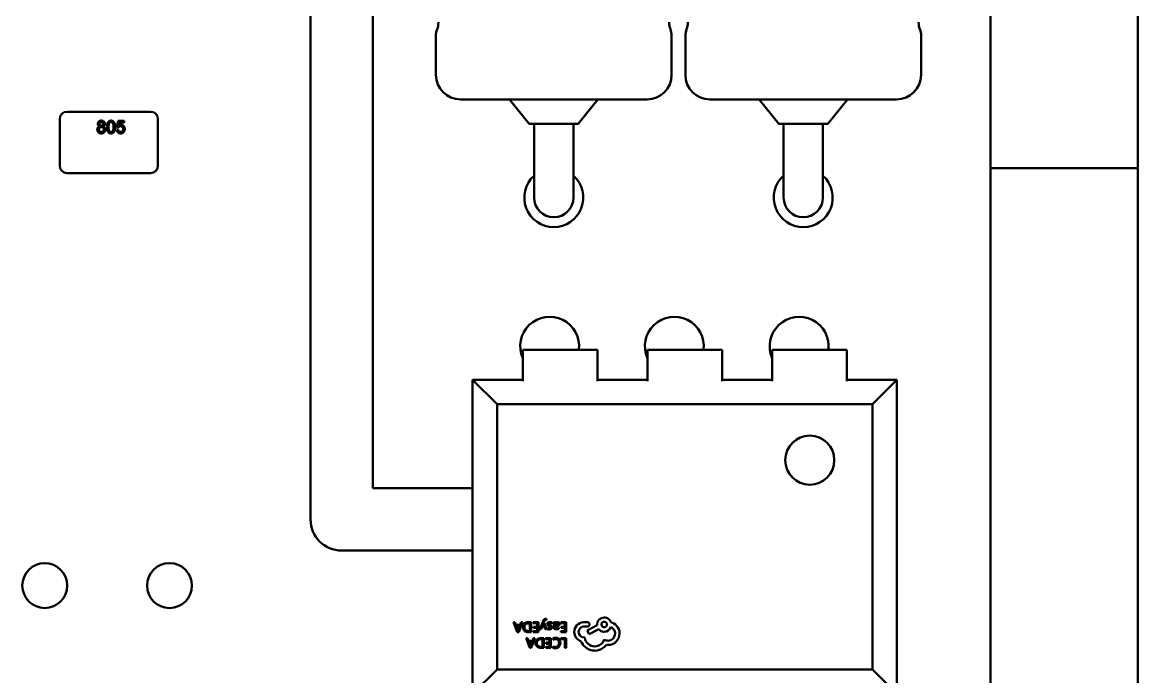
# Model space of a CAD drawing. Header units: millimetres. Extents: x -106 to 841, y -50 to 594.
# Drawn here: x 280.12 to 302.83, y 323.16 to 336.49 of the extents above; entities that cross this region are included whole.
import ezdxf

# ---------------------------------------------------------------- set-up
doc = ezdxf.new("R2010")
doc.units = ezdxf.units.MM
doc.layers.add('Visible (ISO)', color=7, linetype='Continuous', lineweight=50)

msp = doc.modelspace()

# ---------------------------------------------------------------- linework, layer by layer
at = {"layer": 'Visible (ISO)'}
for p, q in [((299.831, 375.018), (299.831, 300.018)), ((302.831, 372.518), (302.831, 302.518)), ((285.988, 326.367), (285.988, 355.302)), ((287.258, 355.302), (287.258, 327.002)), ((288.567, 336.354), (288.565, 336.349)), ((293.315, 336.354), (293.317, 336.349)), ((293.647, 336.354), (293.645, 336.349)), ((298.395, 336.354), (298.397, 336.349)), ((288.541, 336.213), (288.541, 335.42)), ((293.341, 336.213), (293.341, 335.42)), ((293.621, 336.213), (293.621, 335.42)), ((298.421, 336.213), (298.421, 335.42)), ((289.041, 334.92), (292.841, 334.92)), ((290.441, 334.42), (290.041, 334.92)), ((291.441, 334.42), (291.841, 334.92)), ((294.121, 334.92), (297.921, 334.92)), ((295.521, 334.42), (295.121, 334.92)), ((296.521, 334.42), (296.921, 334.92)), ((281.031, 334.669), (281.381, 334.669)), ((281.381, 334.669), (282.381, 334.669)), ((282.381, 334.669), (282.731, 334.669)), ((280.881, 333.569), (280.881, 334.519)), ((282.046, 334.353), (282.072, 334.485)), ((282.078, 334.35), (282.046, 334.353)), ((282.072, 334.485), (282.194, 334.485)), ((282.099, 334.452), (282.086, 334.386)), ((282.194, 334.452), (282.099, 334.452)), ((282.194, 334.485), (282.194, 334.452)), ((282.881, 334.519), (282.881, 333.569)), ((290.441, 334.42), (291.441, 334.42)), ((290.541, 334.42), (290.541, 333.92)), ((291.341, 334.42), (291.341, 333.92)), ((295.521, 334.42), (296.521, 334.42)), ((295.621, 334.42), (295.621, 333.92)), ((296.421, 334.42), (296.421, 333.92)), ((282.042, 334.301), (282.075, 334.304)), ((290.541, 333.92), (290.541, 332.92)), ((291.341, 332.92), (291.341, 333.92)), ((295.621, 333.92), (295.621, 332.92)), ((296.421, 332.92), (296.421, 333.92)), ((281.381, 333.419), (281.031, 333.419)), ((282.381, 333.419), (281.381, 333.419)), ((282.731, 333.419), (282.381, 333.419)), ((299.831, 333.518), (302.831, 333.518)), ((290.309, 329.822), (291.829, 329.822)), ((290.309, 329.822), (290.309, 329.322)), ((291.829, 329.322), (291.829, 329.822)), ((292.849, 329.822), (294.369, 329.822)), ((292.849, 329.822), (292.849, 329.322)), ((294.369, 329.322), (294.369, 329.822)), ((295.389, 329.822), (296.909, 329.822)), ((295.389, 329.822), (295.389, 329.322)), ((296.909, 329.322), (296.909, 329.822)), ((290.309, 329.322), (290.309, 329.179)), ((291.829, 329.179), (291.829, 329.322)), ((292.849, 329.322), (292.849, 329.179)), ((294.369, 329.179), (294.369, 329.322)), ((295.389, 329.322), (295.389, 329.179)), ((296.909, 329.179), (296.909, 329.322)), ((290.309, 329.212), (289.289, 329.212)), ((289.289, 329.212), (289.289, 322.812)), ((289.289, 329.212), (289.789, 328.712)), ((292.849, 329.212), (291.829, 329.212)), ((295.389, 329.212), (294.369, 329.212)), ((297.929, 329.212), (296.909, 329.212)), ((297.929, 329.212), (297.429, 328.712)), ((297.929, 322.812), (297.929, 329.212)), ((297.429, 328.712), (289.789, 328.712)), ((289.789, 328.712), (289.789, 323.312)), ((297.429, 323.312), (297.429, 328.712)), ((287.258, 327.002), (289.289, 327.002)), ((289.289, 325.731), (286.623, 325.731)), ((290.79, 324.316), (290.79, 324.339)), ((290.121, 324.273), (290.199, 324.069)), ((290.15, 324.273), (290.121, 324.273)), ((290.171, 324.217), (290.15, 324.273)), ((290.256, 324.217), (290.171, 324.217)), ((290.247, 324.194), (290.179, 324.194)), ((290.179, 324.194), (290.21, 324.11)), ((290.213, 324.095), (290.213, 324.095)), ((290.217, 324.11), (290.247, 324.194)), ((290.227, 324.069), (290.304, 324.273)), ((290.275, 324.273), (290.256, 324.217)), ((290.304, 324.273), (290.275, 324.273)), ((290.424, 324.093), (290.455, 324.093)), ((290.481, 324.273), (290.425, 324.273)), ((290.455, 324.25), (290.425, 324.25)), ((290.455, 324.093), (290.455, 324.25)), ((290.481, 324.069), (290.481, 324.273)), ((290.519, 324.273), (290.519, 324.25)), ((290.629, 324.273), (290.519, 324.273)), ((290.519, 324.25), (290.602, 324.25)), ((290.602, 324.093), (290.524, 324.093)), ((290.524, 324.093), (290.524, 324.069)), ((290.602, 324.181), (290.53, 324.181)), ((290.53, 324.181), (290.53, 324.158)), ((290.53, 324.158), (290.602, 324.158)), ((290.602, 324.25), (290.602, 324.181)), ((290.602, 324.158), (290.602, 324.093)), ((290.629, 324.069), (290.629, 324.273)), ((290.722, 324.295), (290.656, 324.128)), ((290.656, 324.128), (290.683, 324.128)), ((290.683, 324.128), (290.722, 324.237)), ((290.725, 324.249), (290.726, 324.249)), ((290.726, 324.249), (290.729, 324.237)), ((290.729, 324.237), (290.767, 324.128)), ((290.739, 324.272), (290.75, 324.299)), ((290.796, 324.128), (290.739, 324.272)), ((290.767, 324.128), (290.796, 324.128)), ((290.816, 324.155), (290.816, 324.131)), ((290.907, 324.241), (290.907, 324.268)), ((290.967, 324.273), (290.941, 324.273)), ((290.941, 324.273), (290.941, 324.179)), ((290.967, 324.25), (290.967, 324.273)), ((290.968, 324.25), (290.967, 324.25)), ((290.967, 324.214), (290.967, 324.2)), ((290.967, 324.2), (291.001, 324.204)), ((290.967, 324.18), (291.01, 324.186)), ((291.044, 324.138), (291.044, 324.162)), ((291.083, 324.273), (291.083, 324.25)), ((291.192, 324.273), (291.083, 324.273)), ((291.083, 324.25), (291.166, 324.25)), ((291.166, 324.093), (291.087, 324.093)), ((291.087, 324.093), (291.087, 324.069)), ((291.166, 324.181), (291.093, 324.181)), ((291.093, 324.181), (291.093, 324.158)), ((291.093, 324.158), (291.166, 324.158)), ((291.166, 324.25), (291.166, 324.181)), ((291.166, 324.158), (291.166, 324.093)), ((291.192, 324.069), (291.192, 324.273)), ((291.629, 324.273), (291.544, 324.273)), ((291.552, 324.185), (291.617, 324.185)), ((291.823, 324.21), (291.62, 324.103)), ((291.62, 324.103), (291.665, 324.026)), ((291.665, 324.026), (291.859, 324.127)), ((291.823, 324.224), (291.823, 324.21)), ((290.199, 324.069), (290.227, 324.069)), ((290.376, 323.95), (290.453, 323.747)), ((290.405, 323.95), (290.376, 323.95)), ((290.426, 323.895), (290.405, 323.95)), ((290.423, 324.069), (290.481, 324.069)), ((290.51, 323.895), (290.426, 323.895)), ((290.502, 323.872), (290.434, 323.872)), ((290.434, 323.872), (290.464, 323.787)), ((290.471, 323.787), (290.502, 323.872)), ((290.481, 323.747), (290.559, 323.95)), ((290.53, 323.95), (290.51, 323.895)), ((290.524, 324.069), (290.629, 324.069)), ((290.559, 323.95), (290.53, 323.95)), ((290.736, 323.95), (290.68, 323.95)), ((290.709, 323.927), (290.68, 323.927)), ((290.709, 323.77), (290.709, 323.927)), ((290.736, 323.747), (290.736, 323.95)), ((290.774, 323.95), (290.774, 323.927)), ((290.883, 323.95), (290.774, 323.95)), ((290.774, 323.927), (290.857, 323.927)), ((290.857, 323.927), (290.857, 323.859)), ((290.883, 323.747), (290.883, 323.95)), ((290.924, 323.942), (290.924, 323.917)), ((291.085, 323.95), (291.085, 323.927)), ((291.192, 323.95), (291.085, 323.95)), ((291.085, 323.927), (291.166, 323.927)), ((291.087, 324.069), (291.192, 324.069)), ((291.166, 323.927), (291.166, 323.747)), ((291.192, 323.747), (291.192, 323.95)), ((291.573, 323.96), (291.561, 323.96)), ((290.453, 323.747), (290.481, 323.747)), ((290.468, 323.773), (290.468, 323.773)), ((290.678, 323.747), (290.736, 323.747)), ((290.679, 323.77), (290.709, 323.77)), ((290.857, 323.77), (290.779, 323.77)), ((290.779, 323.77), (290.779, 323.747)), ((290.779, 323.747), (290.883, 323.747)), ((290.857, 323.859), (290.784, 323.859)), ((290.784, 323.859), (290.784, 323.835)), ((290.784, 323.835), (290.857, 323.835)), ((290.857, 323.835), (290.857, 323.77)), ((290.924, 323.779), (290.924, 323.752)), ((291.166, 323.747), (291.192, 323.747)), ((289.289, 322.812), (289.789, 323.312)), ((289.789, 323.312), (297.429, 323.312)), ((297.929, 322.812), (297.429, 323.312))]:
    msp.add_line(p, q, dxfattribs=at)
for centre, radius in [((296.153, 327.572), 0.5), ((280.577, 325.018), 0.457), ((283.117, 325.018), 0.457)]:
    msp.add_circle(centre, radius, dxfattribs=at)
for centre, radius, start, end in [((288.191, 336.491), 0.4, 340, 0), ((293.691, 336.491), 0.4, 180, 200), ((293.271, 336.491), 0.4, 340, 0), ((298.771, 336.491), 0.4, 180, 200), ((288.941, 336.213), 0.4, 160, 180), ((292.941, 336.213), 0.4, 0, 20), ((294.021, 336.213), 0.4, 160, 180), ((298.021, 336.213), 0.4, 0, 20), ((289.041, 335.42), 0.5, 180, 270), ((292.841, 335.42), 0.5, 270, 0), ((294.121, 335.42), 0.5, 180, 270), ((297.921, 335.42), 0.5, 270, 0), ((281.031, 334.519), 0.15, 90, 180), ((282.731, 334.519), 0.15, 0, 90), ((281.031, 333.569), 0.15, 180, 270), ((282.731, 333.569), 0.15, 270, 0), ((290.941, 332.92), 0.6, 131.81, 48.1894), ((296.021, 332.92), 0.6, 131.8103, 48.1896), ((290.941, 332.92), 0.4, 180, 0), ((296.021, 332.92), 0.4, 180, 0), ((290.857, 329.893), 0.6, 353.1218, 203.9618), ((293.397, 329.893), 0.6, 353.1218, 203.9618), ((295.937, 329.893), 0.6, 353.1218, 203.9618), ((286.625, 326.368), 0.637, 180.0677, 269.8421)]:
    msp.add_arc(centre, radius, start, end, dxfattribs=at)
for centre, major_axis, ratio, start_param, end_param in [((290.73, 324.297), (-0.0737, -0.0315), 0.416627, 3.605484, 3.914095), ((313.233, 310.268), (-22.903, 13.956), 0.058151, 6.266862, 6.318605), ((296.928, 319.025), (-6.57, 5.197), 0.088029, 6.271455, 6.352716), ((294.436, 327.604), (-4.077, -3.486), 0.103718, 6.194741, 6.299185), ((301.453, 306.532), (-11.092, 17.724), 0.069256, 6.239872, 6.296552), ((296.771, 316.332), (-6.401, 7.9), 0.081091, 6.217575, 6.290791), ((300.185, 337.284), (9.816, 13.175), 0.066126, 3.136953, 3.190818), ((292.389, 323.42), (-1.576, 0.831), 0.138063, 6.211748, 6.35583), ((292.985, 325.398), (-2.172, -1.183), 0.115, 6.220642, 6.309192), ((291.228, 324.223), (-0.415, -0.003), 0.172865, 0.150241, 0.427799), ((292.06, 322.829), (-1.239, 1.432), 0.165872, 6.140655, 6.267037), ((299.527, 318.571), (-8.689, 5.675), 0.038112, 6.224894, 6.30807), ((291.149, 324.174), (-0.31, 0.053), 0.092739, 0.158987, 0.458158), ((289.42, 324.444), (-1.458, 0.271), 0.038733, 3.205675, 3.341922), ((288.217, 319.979), (2.696, 4.285), 0.118939, 0.011679, 0.074684), ((290.105, 324.206), (-0.797, 0.025), 0.112393, 3.231673, 3.439607), ((290.731, 324.223), (-0.148, 0.065), 0.308323, 2.953667, 3.27707), ((290.252, 323.816), (-0.65, -0.37), 0.212187, 3.021435, 3.170188), ((299.302, 334.217), (-8.325, -10.067), 0.041306, 6.233277, 6.317329), ((293.026, 320.603), (-2.039, 3.667), 0.103328, 6.225803, 6.3446), ((291.474, 323.294), (-0.486, 0.958), 0.178116, 6.193132, 6.3503), ((290.459, 323.49), (0.564, 0.76), 0.157797, 6.268864, 6.399838), ((287.453, 319.468), (3.589, 4.799), 0.081663, 6.275199, 6.344189), ((290.53, 324.607), (-0.498, 0.391), 0.179873, 3.117946, 3.28212), ((291.559, 324.07), (-0.059, 0.194), 0.988956, 0.525582, 1.2729), ((291.575, 324.028), (-0.075, 0.237), 0.895466, 6.08302, 6.754291), ((291.601, 323.308), (0.567, 0.936), 0.458145, 6.150337, 6.420277), ((292.059, 324.051), (-0.11, 0.2), 0.961885, 4.194335, 4.952705), ((313.488, 309.946), (-22.903, 13.956), 0.058151, 6.266862, 6.318605), ((297.183, 318.702), (-6.57, 5.197), 0.088029, 6.271455, 6.352716), ((301.708, 306.209), (-11.092, 17.724), 0.069256, 6.239872, 6.296552), ((297.025, 316.01), (-6.401, 7.9), 0.081091, 6.217575, 6.290791), ((292, 322.075), (1.074, -1.842), 0.20241, 3.024148, 3.145399), ((287.679, 318.095), (-3.335, -5.826), 0.097346, 3.111542, 3.197252), ((282.279, 317.816), (-8.779, -6.099), 0.091427, 3.07816, 3.155207), ((291.774, 323.931), (-0.27, 0.115), 0.837988, 0.664941, 1.170004), ((292.037, 324.078), (-0.071, 0.261), 0.926516, 2.894555, 3.629146), ((292.052, 324.044), (-0.013, 0.231), 0.986122, 3.865476, 4.657271), ((294.69, 327.281), (-4.077, -3.486), 0.103718, 6.194741, 6.299185), ((300.44, 336.961), (9.816, 13.175), 0.066126, 3.136953, 3.190818), ((292.115, 324.728), (-1.214, -0.959), 0.183486, 0.098091, 0.22818), ((291.765, 324.01), (-0.093, 0.305), 0.934799, 2.161009, 2.863779), ((291.733, 324.191), (-0.103, 0.493), 0.759986, 2.983563, 3.463545)]:
    msp.add_ellipse(centre, major_axis=major_axis, ratio=ratio, start_param=start_param, end_param=end_param, dxfattribs=at)
for points, knots in [([(281.647, 334.307), (281.647, 334.309), (281.647, 334.313), (281.648, 334.319), (281.649, 334.325), (281.65, 334.33), (281.652, 334.335), (281.654, 334.34), (281.657, 334.345), (281.66, 334.349), (281.663, 334.353), (281.667, 334.357), (281.671, 334.361), (281.675, 334.364), (281.68, 334.366), (281.685, 334.369), (281.69, 334.371), (281.694, 334.372), (281.696, 334.372)], [0, 0, 0, 0, 0.069834, 0.137027, 0.201482, 0.26454, 0.325973, 0.386386, 0.445761, 0.505612, 0.565114, 0.62475, 0.684179, 0.744219, 0.805179, 0.868395, 0.933204, 1, 1, 1, 1]), ([(281.729, 334.228), (281.726, 334.228), (281.721, 334.228), (281.712, 334.229), (281.704, 334.231), (281.696, 334.234), (281.689, 334.237), (281.682, 334.241), (281.676, 334.245), (281.67, 334.251), (281.664, 334.257), (281.66, 334.263), (281.656, 334.269), (281.653, 334.276), (281.65, 334.283), (281.648, 334.291), (281.647, 334.299), (281.647, 334.304), (281.647, 334.307)], [0, 0, 0, 0, 0.070442, 0.138089, 0.203178, 0.266139, 0.327929, 0.38919, 0.450254, 0.512347, 0.573843, 0.633933, 0.69346, 0.752479, 0.812386, 0.87307, 0.935184, 1, 1, 1, 1]), ([(281.657, 334.424), (281.657, 334.426), (281.657, 334.43), (281.658, 334.437), (281.66, 334.443), (281.662, 334.449), (281.665, 334.455), (281.668, 334.46), (281.672, 334.465), (281.677, 334.47), (281.682, 334.474), (281.687, 334.478), (281.693, 334.481), (281.7, 334.484), (281.706, 334.486), (281.714, 334.487), (281.721, 334.488), (281.726, 334.488), (281.729, 334.488)], [0, 0, 0, 0, 0.062131, 0.121966, 0.18057, 0.238576, 0.296, 0.354359, 0.413781, 0.475098, 0.53728, 0.598918, 0.661235, 0.724322, 0.789217, 0.856397, 0.926508, 1, 1, 1, 1]), ([(281.696, 334.372), (281.693, 334.374), (281.687, 334.376), (281.679, 334.381), (281.672, 334.386), (281.666, 334.392), (281.662, 334.399), (281.659, 334.407), (281.657, 334.415), (281.657, 334.421), (281.657, 334.424)], [0, 0, 0, 0, 0.145359, 0.278702, 0.403602, 0.521669, 0.637521, 0.753704, 0.873213, 1, 1, 1, 1]), ([(281.729, 334.357), (281.727, 334.357), (281.723, 334.357), (281.718, 334.356), (281.713, 334.355), (281.708, 334.353), (281.704, 334.351), (281.7, 334.349), (281.696, 334.346), (281.693, 334.343), (281.69, 334.339), (281.687, 334.335), (281.685, 334.331), (281.683, 334.327), (281.682, 334.323), (281.681, 334.318), (281.68, 334.313), (281.68, 334.31), (281.68, 334.308)], [0, 0, 0, 0, 0.070952, 0.139089, 0.20356, 0.266424, 0.327517, 0.387861, 0.447899, 0.508819, 0.569482, 0.629036, 0.688378, 0.748068, 0.80863, 0.870231, 0.933683, 1, 1, 1, 1]), ([(281.68, 334.308), (281.68, 334.306), (281.68, 334.301), (281.681, 334.295), (281.683, 334.289), (281.685, 334.283), (281.688, 334.277), (281.692, 334.272), (281.697, 334.268), (281.703, 334.264), (281.71, 334.261), (281.716, 334.259), (281.723, 334.258), (281.727, 334.258), (281.73, 334.258)], [0, 0, 0, 0, 0.079823, 0.159857, 0.239733, 0.321365, 0.402584, 0.483266, 0.566017, 0.653071, 0.741856, 0.828591, 0.914281, 1, 1, 1, 1]), ([(281.729, 334.459), (281.728, 334.459), (281.725, 334.459), (281.721, 334.458), (281.717, 334.457), (281.713, 334.456), (281.709, 334.455), (281.706, 334.453), (281.703, 334.451), (281.699, 334.448), (281.696, 334.443), (281.692, 334.437), (281.69, 334.43), (281.69, 334.426), (281.69, 334.423)], [0, 0, 0, 0, 0.076236, 0.148618, 0.218239, 0.284252, 0.348258, 0.410656, 0.472862, 0.534195, 0.653476, 0.767767, 0.881713, 1, 1, 1, 1]), ([(281.69, 334.423), (281.69, 334.421), (281.69, 334.416), (281.692, 334.409), (281.695, 334.402), (281.699, 334.397), (281.703, 334.394), (281.706, 334.392), (281.709, 334.39), (281.713, 334.389), (281.717, 334.388), (281.721, 334.387), (281.725, 334.386), (281.728, 334.386), (281.73, 334.386)], [0, 0, 0, 0, 0.127394, 0.246182, 0.361268, 0.47714, 0.536327, 0.595672, 0.656619, 0.718836, 0.783582, 0.851588, 0.923927, 1, 1, 1, 1]), ([(281.729, 334.488), (281.732, 334.488), (281.737, 334.488), (281.745, 334.487), (281.752, 334.486), (281.759, 334.484), (281.765, 334.481), (281.771, 334.478), (281.777, 334.474), (281.782, 334.469), (281.787, 334.465), (281.791, 334.459), (281.794, 334.454), (281.797, 334.448), (281.799, 334.442), (281.801, 334.436), (281.802, 334.429), (281.802, 334.425), (281.802, 334.423)], [0, 0, 0, 0, 0.073201, 0.142587, 0.209625, 0.274883, 0.337931, 0.400462, 0.462501, 0.525005, 0.586689, 0.646813, 0.705215, 0.762881, 0.820728, 0.879295, 0.938511, 1, 1, 1, 1]), ([(281.769, 334.422), (281.769, 334.424), (281.769, 334.429), (281.767, 334.436), (281.763, 334.443), (281.759, 334.447), (281.756, 334.451), (281.753, 334.453), (281.749, 334.455), (281.746, 334.456), (281.742, 334.457), (281.738, 334.458), (281.734, 334.459), (281.731, 334.459), (281.729, 334.459)], [0, 0, 0, 0, 0.123386, 0.241435, 0.357449, 0.476714, 0.53789, 0.59927, 0.660352, 0.723007, 0.787876, 0.85536, 0.925373, 1, 1, 1, 1]), ([(281.779, 334.307), (281.779, 334.309), (281.779, 334.312), (281.778, 334.317), (281.777, 334.322), (281.776, 334.327), (281.774, 334.331), (281.771, 334.335), (281.769, 334.339), (281.765, 334.343), (281.762, 334.346), (281.758, 334.349), (281.754, 334.351), (281.749, 334.353), (281.745, 334.355), (281.74, 334.356), (281.734, 334.357), (281.731, 334.357), (281.729, 334.357)], [0, 0, 0, 0, 0.066616, 0.130424, 0.192671, 0.252969, 0.31288, 0.3722, 0.431927, 0.492422, 0.552771, 0.613262, 0.673556, 0.73432, 0.796858, 0.861769, 0.928863, 1, 1, 1, 1]), ([(281.812, 334.306), (281.812, 334.304), (281.812, 334.298), (281.81, 334.29), (281.809, 334.283), (281.806, 334.276), (281.803, 334.269), (281.799, 334.263), (281.794, 334.256), (281.789, 334.251), (281.783, 334.245), (281.777, 334.241), (281.77, 334.237), (281.763, 334.234), (281.755, 334.231), (281.747, 334.23), (281.738, 334.228), (281.732, 334.228), (281.729, 334.228)], [0, 0, 0, 0, 0.0636, 0.125297, 0.185569, 0.244698, 0.303717, 0.36292, 0.4233, 0.485177, 0.547083, 0.608525, 0.669965, 0.732299, 0.79565, 0.861055, 0.929122, 1, 1, 1, 1]), ([(281.73, 334.386), (281.731, 334.386), (281.734, 334.386), (281.739, 334.387), (281.743, 334.388), (281.746, 334.389), (281.75, 334.39), (281.753, 334.392), (281.756, 334.394), (281.76, 334.397), (281.763, 334.402), (281.767, 334.408), (281.769, 334.415), (281.769, 334.419), (281.769, 334.422)], [0, 0, 0, 0, 0.076843, 0.149839, 0.218379, 0.284997, 0.347658, 0.409847, 0.469936, 0.53042, 0.648752, 0.763775, 0.878749, 1, 1, 1, 1]), ([(281.73, 334.258), (281.732, 334.258), (281.735, 334.258), (281.74, 334.259), (281.745, 334.26), (281.75, 334.261), (281.755, 334.263), (281.759, 334.266), (281.762, 334.268), (281.766, 334.272), (281.769, 334.275), (281.772, 334.279), (281.774, 334.283), (281.776, 334.287), (281.777, 334.292), (281.778, 334.297), (281.779, 334.302), (281.779, 334.305), (281.779, 334.307)], [0, 0, 0, 0, 0.071837, 0.139558, 0.204923, 0.267827, 0.328547, 0.388755, 0.44803, 0.508601, 0.569321, 0.628512, 0.687493, 0.747078, 0.807703, 0.86971, 0.933428, 1, 1, 1, 1]), ([(281.802, 334.423), (281.802, 334.42), (281.802, 334.414), (281.8, 334.406), (281.797, 334.399), (281.793, 334.392), (281.787, 334.386), (281.781, 334.381), (281.773, 334.376), (281.767, 334.374), (281.764, 334.372)], [0, 0, 0, 0, 0.124835, 0.244778, 0.360989, 0.477964, 0.596922, 0.721591, 0.855098, 1, 1, 1, 1]), ([(281.764, 334.372), (281.766, 334.372), (281.769, 334.37), (281.775, 334.368), (281.78, 334.365), (281.784, 334.362), (281.789, 334.359), (281.793, 334.356), (281.796, 334.352), (281.8, 334.348), (281.802, 334.343), (281.805, 334.338), (281.807, 334.334), (281.809, 334.329), (281.81, 334.323), (281.811, 334.318), (281.812, 334.312), (281.812, 334.308), (281.812, 334.306)], [0, 0, 0, 0, 0.069013, 0.135236, 0.199611, 0.262419, 0.323723, 0.383765, 0.443773, 0.503795, 0.563823, 0.623484, 0.683469, 0.743591, 0.805727, 0.868616, 0.933278, 1, 1, 1, 1]), ([(281.845, 334.358), (281.845, 334.362), (281.845, 334.369), (281.845, 334.38), (281.846, 334.39), (281.847, 334.399), (281.848, 334.408), (281.85, 334.416), (281.852, 334.424), (281.854, 334.432), (281.856, 334.439), (281.859, 334.445), (281.862, 334.451), (281.865, 334.457), (281.869, 334.462), (281.873, 334.466), (281.877, 334.471), (281.881, 334.474), (281.886, 334.478), (281.891, 334.48), (281.896, 334.483), (281.902, 334.485), (281.908, 334.486), (281.914, 334.488), (281.92, 334.488), (281.925, 334.488), (281.927, 334.488)], [0, 0, 0, 0, 0.063114, 0.123615, 0.180974, 0.235261, 0.287101, 0.336031, 0.382382, 0.426334, 0.468211, 0.50825, 0.546628, 0.58365, 0.618994, 0.653583, 0.687156, 0.720422, 0.75323, 0.78626, 0.819504, 0.853545, 0.888308, 0.923996, 0.96135, 1, 1, 1, 1]), ([(281.87, 334.253), (281.868, 334.256), (281.863, 334.262), (281.858, 334.272), (281.854, 334.284), (281.851, 334.296), (281.848, 334.31), (281.846, 334.325), (281.845, 334.341), (281.845, 334.352), (281.845, 334.358)], [0, 0, 0, 0, 0.097421, 0.200886, 0.311172, 0.429798, 0.55774, 0.694715, 0.84213, 1, 1, 1, 1]), ([(281.892, 334.441), (281.891, 334.439), (281.889, 334.435), (281.886, 334.427), (281.883, 334.419), (281.881, 334.409), (281.88, 334.398), (281.878, 334.386), (281.878, 334.372), (281.878, 334.363), (281.878, 334.358)], [0, 0, 0, 0, 0.083888, 0.177154, 0.282514, 0.3994, 0.529491, 0.672802, 0.829536, 1, 1, 1, 1]), ([(281.878, 334.358), (281.878, 334.353), (281.878, 334.344), (281.878, 334.33), (281.879, 334.318), (281.881, 334.307), (281.883, 334.298), (281.885, 334.29), (281.888, 334.283), (281.892, 334.277), (281.895, 334.273), (281.899, 334.269), (281.903, 334.265), (281.908, 334.263), (281.912, 334.26), (281.917, 334.259), (281.922, 334.258), (281.925, 334.258), (281.927, 334.258)], [0, 0, 0, 0, 0.118406, 0.226654, 0.324092, 0.411705, 0.489026, 0.556909, 0.616233, 0.667349, 0.713512, 0.757697, 0.799493, 0.839976, 0.879886, 0.919149, 0.959227, 1, 1, 1, 1]), ([(281.927, 334.459), (281.925, 334.459), (281.922, 334.459), (281.917, 334.458), (281.912, 334.456), (281.908, 334.454), (281.903, 334.452), (281.899, 334.449), (281.896, 334.445), (281.894, 334.443), (281.892, 334.441)], [0, 0, 0, 0, 0.127665, 0.251739, 0.372753, 0.492147, 0.61407, 0.737197, 0.865607, 1, 1, 1, 1]), ([(281.927, 334.488), (281.93, 334.488), (281.937, 334.488), (281.946, 334.487), (281.955, 334.484), (281.964, 334.48), (281.971, 334.476), (281.978, 334.47), (281.984, 334.464), (281.989, 334.456), (281.993, 334.448), (281.997, 334.439), (282.001, 334.429), (282.003, 334.42), (282.005, 334.413), (282.006, 334.406), (282.007, 334.399), (282.008, 334.392), (282.009, 334.384), (282.009, 334.376), (282.009, 334.367), (282.009, 334.361), (282.009, 334.358)], [0, 0, 0, 0, 0.056724, 0.111437, 0.164368, 0.216435, 0.267641, 0.31736, 0.367473, 0.41821, 0.471404, 0.527966, 0.588061, 0.652134, 0.686345, 0.723264, 0.76261, 0.804739, 0.84943, 0.896711, 0.94689, 1, 1, 1, 1]), ([(281.976, 334.358), (281.976, 334.363), (281.976, 334.372), (281.976, 334.386), (281.975, 334.398), (281.973, 334.408), (281.971, 334.418), (281.969, 334.426), (281.966, 334.433), (281.963, 334.439), (281.959, 334.443), (281.955, 334.448), (281.951, 334.451), (281.947, 334.454), (281.942, 334.456), (281.937, 334.458), (281.932, 334.459), (281.928, 334.459), (281.927, 334.459)], [0, 0, 0, 0, 0.115629, 0.221541, 0.317048, 0.403151, 0.480181, 0.547649, 0.607036, 0.658652, 0.705723, 0.749804, 0.792587, 0.833874, 0.874768, 0.915223, 0.956881, 1, 1, 1, 1]), ([(282.009, 334.358), (282.009, 334.355), (282.009, 334.347), (282.009, 334.337), (282.008, 334.327), (282.007, 334.318), (282.006, 334.309), (282.004, 334.3), (282.002, 334.292), (282, 334.285), (281.998, 334.278), (281.995, 334.272), (281.992, 334.266), (281.989, 334.26), (281.985, 334.255), (281.982, 334.25), (281.977, 334.246), (281.973, 334.242), (281.968, 334.239), (281.963, 334.236), (281.958, 334.234), (281.952, 334.232), (281.946, 334.23), (281.94, 334.229), (281.934, 334.228), (281.929, 334.228), (281.927, 334.228)], [0, 0, 0, 0, 0.062874, 0.122837, 0.179657, 0.23396, 0.285595, 0.334513, 0.380905, 0.424895, 0.466529, 0.506488, 0.545032, 0.581831, 0.617448, 0.652067, 0.68588, 0.719175, 0.752182, 0.78524, 0.818656, 0.852548, 0.887626, 0.923635, 0.961022, 1, 1, 1, 1]), ([(281.927, 334.258), (281.929, 334.258), (281.932, 334.258), (281.937, 334.259), (281.942, 334.261), (281.946, 334.263), (281.951, 334.265), (281.955, 334.269), (281.959, 334.273), (281.962, 334.277), (281.966, 334.283), (281.969, 334.29), (281.971, 334.298), (281.973, 334.307), (281.975, 334.318), (281.976, 334.33), (281.976, 334.344), (281.976, 334.353), (281.976, 334.358)], [0, 0, 0, 0, 0.040782, 0.08087, 0.120268, 0.160187, 0.20046, 0.242265, 0.286459, 0.332952, 0.384431, 0.443389, 0.511681, 0.58902, 0.676245, 0.773705, 0.881568, 1, 1, 1, 1]), ([(282.122, 334.373), (282.12, 334.373), (282.115, 334.373), (282.108, 334.372), (282.101, 334.37), (282.096, 334.367), (282.091, 334.363), (282.086, 334.359), (282.082, 334.355), (282.08, 334.352), (282.078, 334.35)], [0, 0, 0, 0, 0.14786, 0.283561, 0.412369, 0.534236, 0.652692, 0.768663, 0.883652, 1, 1, 1, 1]), ([(282.086, 334.386), (282.088, 334.387), (282.091, 334.39), (282.097, 334.393), (282.102, 334.396), (282.108, 334.399), (282.114, 334.4), (282.12, 334.402), (282.126, 334.403), (282.13, 334.403), (282.131, 334.403)], [0, 0, 0, 0, 0.136729, 0.268515, 0.395529, 0.52, 0.640496, 0.761236, 0.880107, 1, 1, 1, 1]), ([(282.174, 334.318), (282.174, 334.32), (282.174, 334.324), (282.173, 334.33), (282.172, 334.335), (282.171, 334.341), (282.169, 334.346), (282.167, 334.35), (282.164, 334.354), (282.161, 334.358), (282.158, 334.362), (282.154, 334.365), (282.149, 334.367), (282.145, 334.37), (282.14, 334.371), (282.134, 334.372), (282.128, 334.373), (282.124, 334.373), (282.122, 334.373)], [0, 0, 0, 0, 0.072866, 0.141887, 0.207453, 0.270438, 0.331641, 0.390108, 0.448069, 0.505503, 0.562488, 0.619084, 0.676416, 0.735452, 0.796241, 0.860406, 0.928305, 1, 1, 1, 1]), ([(282.122, 334.258), (282.124, 334.258), (282.128, 334.258), (282.134, 334.259), (282.139, 334.26), (282.144, 334.262), (282.148, 334.264), (282.153, 334.267), (282.157, 334.27), (282.16, 334.274), (282.163, 334.278), (282.166, 334.283), (282.169, 334.288), (282.171, 334.293), (282.172, 334.299), (282.173, 334.305), (282.174, 334.311), (282.174, 334.315), (282.174, 334.318)], [0, 0, 0, 0, 0.065801, 0.128677, 0.188676, 0.247598, 0.304849, 0.361786, 0.419523, 0.478682, 0.53877, 0.598799, 0.660184, 0.722952, 0.787993, 0.855404, 0.926153, 1, 1, 1, 1]), ([(282.131, 334.403), (282.134, 334.403), (282.139, 334.403), (282.147, 334.401), (282.154, 334.4), (282.161, 334.397), (282.167, 334.394), (282.174, 334.39), (282.18, 334.385), (282.185, 334.38), (282.19, 334.374), (282.195, 334.367), (282.198, 334.36), (282.202, 334.353), (282.204, 334.345), (282.206, 334.337), (282.207, 334.328), (282.207, 334.323), (282.207, 334.32)], [0, 0, 0, 0, 0.061997, 0.122088, 0.181375, 0.239508, 0.297836, 0.35688, 0.417282, 0.47964, 0.5425, 0.604962, 0.666991, 0.730216, 0.794173, 0.860458, 0.928578, 1, 1, 1, 1]), ([(282.207, 334.32), (282.207, 334.317), (282.207, 334.311), (282.206, 334.303), (282.204, 334.295), (282.202, 334.287), (282.199, 334.28), (282.196, 334.273), (282.192, 334.266), (282.189, 334.262), (282.187, 334.259)], [0, 0, 0, 0, 0.132462, 0.26165, 0.387547, 0.510782, 0.632675, 0.75466, 0.876523, 1, 1, 1, 1]), ([(281.927, 334.228), (281.924, 334.228), (281.918, 334.229), (281.91, 334.23), (281.902, 334.232), (281.894, 334.234), (281.887, 334.238), (281.881, 334.242), (281.875, 334.247), (281.871, 334.251), (281.87, 334.253)], [0, 0, 0, 0, 0.137903, 0.268873, 0.395178, 0.517089, 0.636743, 0.756222, 0.876628, 1, 1, 1, 1]), ([(282.122, 334.228), (282.119, 334.228), (282.114, 334.228), (282.106, 334.229), (282.098, 334.231), (282.091, 334.233), (282.084, 334.236), (282.078, 334.239), (282.072, 334.243), (282.067, 334.248), (282.062, 334.253), (282.057, 334.259), (282.053, 334.265), (282.05, 334.271), (282.047, 334.278), (282.045, 334.285), (282.043, 334.293), (282.043, 334.298), (282.042, 334.301)], [0, 0, 0, 0, 0.069298, 0.135561, 0.199671, 0.261716, 0.322662, 0.382907, 0.443032, 0.503501, 0.563724, 0.62398, 0.683629, 0.743848, 0.805192, 0.867649, 0.932778, 1, 1, 1, 1]), ([(282.075, 334.304), (282.075, 334.302), (282.076, 334.299), (282.077, 334.293), (282.079, 334.288), (282.081, 334.284), (282.083, 334.28), (282.085, 334.276), (282.088, 334.273), (282.091, 334.269), (282.094, 334.267), (282.097, 334.264), (282.101, 334.262), (282.104, 334.261), (282.109, 334.259), (282.113, 334.259), (282.118, 334.258), (282.121, 334.258), (282.122, 334.258)], [0, 0, 0, 0, 0.077361, 0.15048, 0.219977, 0.286681, 0.349678, 0.41068, 0.469427, 0.526756, 0.583142, 0.638824, 0.695263, 0.752696, 0.810849, 0.871356, 0.934436, 1, 1, 1, 1]), ([(282.187, 334.259), (282.185, 334.257), (282.181, 334.252), (282.174, 334.246), (282.167, 334.24), (282.159, 334.236), (282.151, 334.232), (282.142, 334.23), (282.132, 334.228), (282.125, 334.228), (282.122, 334.228)], [0, 0, 0, 0, 0.127893, 0.251579, 0.372793, 0.492778, 0.61359, 0.737809, 0.86618, 1, 1, 1, 1]), ([(292.105, 324.271), (292.1, 324.285), (292.093, 324.298), (292.075, 324.323), (292.064, 324.333), (292.04, 324.35), (292.027, 324.357), (291.998, 324.367), (291.983, 324.369), (291.967, 324.369)], [-0.01812432, -0.01812432, -0.01812432, -0.01812432, -0.01358729, -0.01358729, -0.00910591, -0.00910591, -0.00463177, -0.00463177, 0, 0, 0, 0]), ([(291.448, 324.072), (291.448, 324.087), (291.451, 324.101), (291.461, 324.128), (291.469, 324.139), (291.488, 324.16), (291.499, 324.168), (291.524, 324.181), (291.538, 324.184), (291.552, 324.185)], [-0.01699175, -0.01699175, -0.01699175, -0.01699175, -0.01265521, -0.01265521, -0.00847509, -0.00847509, -0.00431872, -0.00431872, 0, 0, 0, 0]), ([(291.626, 324.184), (291.632, 324.184), (291.638, 324.185), (291.648, 324.189), (291.653, 324.193), (291.662, 324.201), (291.665, 324.206), (291.67, 324.217), (291.671, 324.223), (291.671, 324.229)], [-0.007072605, -0.007072605, -0.007072605, -0.007072605, -0.005329969, -0.005329969, -0.003536303, -0.003536303, -0.001742637, -0.001742637, 0, 0, 0, 0]), ([(291.671, 324.229), (291.671, 324.234), (291.67, 324.24), (291.665, 324.25), (291.662, 324.255), (291.655, 324.263), (291.65, 324.267), (291.64, 324.272), (291.635, 324.273), (291.629, 324.273)], [-0.006766812, -0.006766812, -0.006766812, -0.006766812, -0.005056511, -0.005056511, -0.003378428, -0.003378428, -0.001706111, -0.001706111, 0, 0, 0, 0]), ([(291.859, 324.127), (291.865, 324.12), (291.873, 324.113), (291.889, 324.101), (291.898, 324.095), (291.917, 324.087), (291.926, 324.084), (291.946, 324.079), (291.957, 324.078), (291.967, 324.078)], [-0.01230739, -0.01230739, -0.01230739, -0.01230739, -0.00925962, -0.00925962, -0.00618826, -0.00618826, -0.00314454, -0.00314454, 0, 0, 0, 0]), ([(291.969, 324.282), (291.937, 324.282), (291.912, 324.256), (291.912, 324.226), (291.912, 324.194), (291.938, 324.169), (291.969, 324.169)], [0, 0, 0, 0, 1, 1, 1, 2, 2, 2, 2]), ([(291.969, 324.169), (291.999, 324.169), (292.025, 324.194), (292.025, 324.258), (291.999, 324.282), (291.969, 324.282)], [2, 2, 2, 2, 3, 3, 4, 4, 4, 4]), ([(292.103, 324.174), (292.116, 324.168), (292.128, 324.16), (292.149, 324.142), (292.159, 324.131), (292.174, 324.108), (292.18, 324.095), (292.188, 324.069), (292.19, 324.055), (292.19, 324.041)], [-0.01682851, -0.01682851, -0.01682851, -0.01682851, -0.01258407, -0.01258407, -0.00835385, -0.00835385, -0.00424984, -0.00424984, 0, 0, 0, 0]), ([(292.045, 323.896), (292.032, 323.896), (292.019, 323.898), (291.993, 323.905), (291.98, 323.911), (291.969, 323.918)], [-0.008002984, -0.008002984, -0.008002984, -0.008002984, -0.004044902, -0.004044902, 0, 0, 0, 0])]:
    msp.add_open_spline(points, degree=3, knots=knots, dxfattribs=at)
for points in [[(290.774, 324.341), (290.752, 324.341), (290.734, 324.326), (290.722, 324.295)], [(290.75, 324.299), (290.756, 324.313), (290.764, 324.319), (290.776, 324.319)], [(290.776, 324.319), (290.781, 324.319), (290.785, 324.318), (290.79, 324.316)], [(291.967, 324.369), (291.888, 324.369), (291.823, 324.304), (291.823, 324.224)], [(290.21, 324.11), (290.211, 324.107), (290.212, 324.102), (290.213, 324.095)], [(290.213, 324.095), (290.214, 324.102), (290.216, 324.106), (290.217, 324.11)], [(290.315, 324.168), (290.315, 324.138), (290.326, 324.114), (290.346, 324.096)], [(290.346, 324.096), (290.366, 324.078), (290.392, 324.069), (290.423, 324.069)], [(290.722, 324.237), (290.724, 324.242), (290.725, 324.246), (290.725, 324.249)], [(290.853, 324.145), (290.839, 324.145), (290.827, 324.148), (290.816, 324.155)], [(290.816, 324.131), (290.826, 324.126), (290.838, 324.124), (290.85, 324.124)], [(290.842, 324.222), (290.837, 324.226), (290.835, 324.23), (290.835, 324.236)], [(290.85, 324.124), (290.866, 324.124), (290.88, 324.128), (290.89, 324.136)], [(290.873, 324.15), (290.868, 324.147), (290.861, 324.145), (290.853, 324.145)], [(290.865, 324.255), (290.88, 324.255), (290.894, 324.251), (290.907, 324.241)], [(290.875, 324.178), (290.879, 324.175), (290.881, 324.17), (290.881, 324.164)], [(290.89, 324.136), (290.901, 324.144), (290.907, 324.154), (290.907, 324.167)], [(290.941, 324.179), (290.941, 324.142), (290.959, 324.124), (290.994, 324.124)], [(290.978, 324.243), (290.971, 324.236), (290.967, 324.226), (290.967, 324.214)], [(290.994, 324.124), (291.013, 324.124), (291.03, 324.129), (291.044, 324.138)], [(291.044, 324.162), (291.03, 324.151), (291.014, 324.145), (290.996, 324.145)], [(291.001, 324.204), (291.013, 324.206), (291.021, 324.209), (291.026, 324.213)], [(291.01, 324.186), (291.042, 324.191), (291.058, 324.207), (291.058, 324.234)], [(291.032, 324.232), (291.032, 324.239), (291.03, 324.244), (291.025, 324.249)], [(291.058, 324.234), (291.058, 324.247), (291.054, 324.257), (291.046, 324.265)], [(291.617, 324.185), (291.62, 324.185), (291.623, 324.184), (291.626, 324.184)], [(291.967, 324.078), (292.029, 324.078), (292.083, 324.119), (292.103, 324.174)], [(290.98, 323.954), (290.958, 323.954), (290.939, 323.95), (290.924, 323.942)], [(291.05, 323.926), (291.033, 323.944), (291.01, 323.954), (290.98, 323.954)], [(291.029, 323.909), (291.042, 323.894), (291.049, 323.875), (291.049, 323.851)], [(291.359, 324.071), (291.36, 323.984), (291.419, 323.908), (291.502, 323.882)], [(291.561, 323.96), (291.499, 323.96), (291.448, 324.01), (291.448, 324.072)], [(291.775, 323.779), (291.671, 323.779), (291.584, 323.858), (291.573, 323.96)], [(291.969, 323.918), (291.941, 323.837), (291.866, 323.779), (291.775, 323.779)], [(292.19, 324.041), (292.19, 323.961), (292.125, 323.896), (292.045, 323.896)], [(290.464, 323.787), (290.465, 323.784), (290.466, 323.78), (290.468, 323.773)], [(290.468, 323.773), (290.469, 323.779), (290.47, 323.784), (290.471, 323.787)], [(290.57, 323.846), (290.57, 323.816), (290.58, 323.792), (290.601, 323.774)], [(290.601, 323.774), (290.621, 323.756), (290.647, 323.747), (290.678, 323.747)], [(290.972, 323.767), (290.955, 323.767), (290.939, 323.771), (290.924, 323.779)], [(291.027, 323.79), (291.013, 323.775), (290.995, 323.767), (290.972, 323.767)], [(290.972, 323.743), (291.003, 323.743), (291.027, 323.753), (291.047, 323.773)], [(291.049, 323.851), (291.049, 323.825), (291.042, 323.805), (291.027, 323.79)], [(291.047, 323.773), (291.067, 323.793), (291.076, 323.82), (291.076, 323.852)], [(291.95, 323.749), (291.975, 323.766), (291.995, 323.788), (292.014, 323.812)], [(292.014, 323.812), (292.025, 323.811), (292.035, 323.809), (292.047, 323.809)]]:
    msp.add_open_spline(points, degree=3, dxfattribs=at)

doc.saveas('drawing.dxf')
